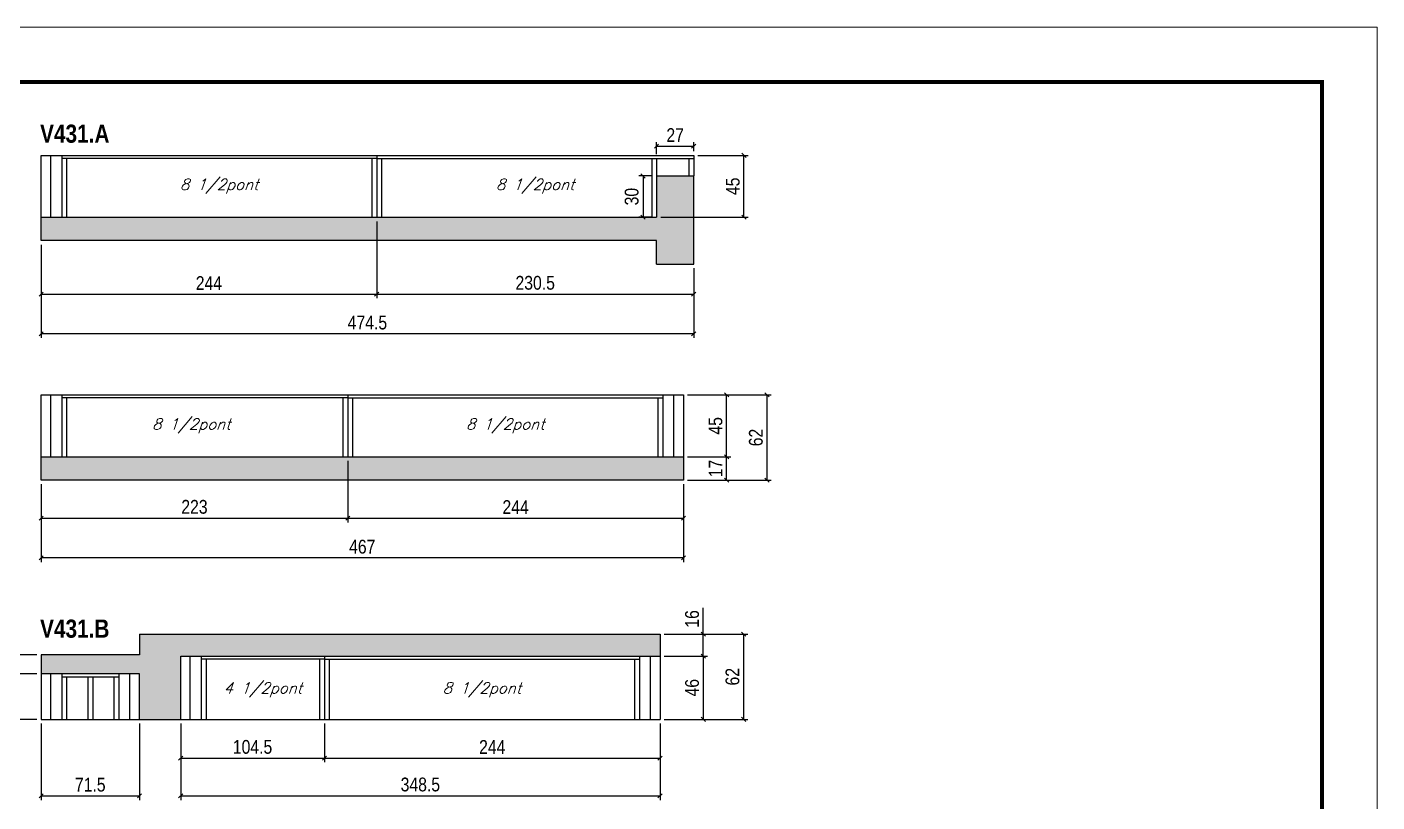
# Model space of a CAD drawing. Extents: x 3309 to 9590, y -2522 to 15424.
# Drawn here: x 5411 to 6393, y 7153 to 7716 of the extents above; entities that cross this region are included whole.
import ezdxf

# ---------------------------------------------------------------- set-up
doc = ezdxf.new("R2010")
doc.units = 0
doc.linetypes.add('DASHED', pattern=[0.75, 0.5, -0.25])
for name, color, linetype in [('COTA', 241, 'Continuous'), ('NOMENCLATURA', 7, 'Continuous'), ('Painéis', 200, 'Continuous'), ('SARR_2.2x7', 40, 'Continuous'), ('SARR_3.5x7', 81, 'Continuous'), ('texto', 7, 'Continuous')]:
    doc.layers.add(name, color=color, linetype=linetype)
doc.layers.add('Folhas', color=255, linetype='Continuous', lineweight=9)
doc.layers.add('SARRAFO DE PRESSAO', color=251, linetype='DASHED', lineweight=9)
doc.styles.add('COTA TECNICA', font='techl___.ttf', dxfattribs={"height": 10})
doc.styles.add('Romans', font='romans.shx')
doc.styles.add('TECNICA', font='techb___.ttf', dxfattribs={"height": 10})
doc.dimstyles.new('PAINEL', dxfattribs={"dimtxt": 10, "dimasz": 3, "dimexe": 3, "dimexo": 3, "dimgap": 3, "dimtad": 1, "dimdec": 1, "dimzin": 12, "dimdsep": 46, "dimtxsty": 'COTA TECNICA', "dimblk1": 'OBLIQUE', "dimblk2": 'OBLIQUE', "dimsah": 1, "dimcen": 0.9, "dimclrd": 4, "dimclre": 4, "dimclrt": 240, "dimadec": 1, "dimazin": 3, "dimtfac": 1, "dimtdec": 1, "dimtmove": 0, "dimatfit": 3, "dimfxl": 1, "dimtolj": 1, "dimtzin": 12, "dimarcsym": 0})

# ---------------------------------------------------------------- blocks, each defined once
blk = doc.blocks.new('9999999999')
at = {"layer": 'Folhas'}
blk.add_lwpolyline([(98138.98, 34190.21), (99623.98, 34190.21), (99623.98, 35240.21), (98138.98, 35240.21)], close=True, dxfattribs=at)
at = {"layer": 'Folhas', "color": 30, "const_width": 3}
blk.add_lwpolyline([(98213.98, 34230.21), (99583.98, 34230.21), (99583.98, 35200.21), (98213.98, 35200.21)], close=True, dxfattribs=at)
blk = doc.blocks.new('_Oblique')
at = {"color": 0, "linetype": 'ByBlock', "lineweight": -2}
blk.add_line((-0.5, -0.5), (0.5, 0.5), dxfattribs=at)
blk = doc.blocks.new('*D1544')
at = {"layer": 'COTA', "color": 4, "lineweight": -2, "transparency": 16777216}
for p, q in [((5665.59, 7575.12), (5665.59, 7519.2)), ((5421.59, 7558.12), (5421.59, 7519.2)), ((5421.59, 7522.2), (5665.59, 7522.2))]:
    blk.add_line(p, q, dxfattribs=at)
at = {"layer": 'Defpoints', "color": 0, "transparency": 16777216}
for p in [(5665.59, 7578.12), (5421.59, 7561.12), (5665.59, 7522.2)]:
    blk.add_point(p, dxfattribs=at)
at = {"layer": 'COTA', "color": 4, "lineweight": -2, "transparency": 16777216, "xscale": 3, "yscale": 3, "zscale": 3, "rotation": 180}
blk.add_blockref('_Oblique', (5421.59, 7522.2), dxfattribs=at)
at = {"layer": 'COTA', "color": 4, "lineweight": -2, "transparency": 16777216, "xscale": 3, "yscale": 3, "zscale": 3}
blk.add_blockref('_Oblique', (5665.59, 7522.2), dxfattribs=at)
at = {"layer": 'COTA', "color": 240, "transparency": 16777216, "insert": (5543.59, 7530.27), "char_height": 10, "attachment_point": 5, "style": 'COTA TECNICA'}
blk.add_mtext('\\A1;244', dxfattribs=at)
blk = doc.blocks.new('*D1545')
at = {"layer": 'COTA', "color": 4, "lineweight": -2, "transparency": 16777216}
for p, q in [((5665.59, 7575.12), (5665.59, 7519.2)), ((5896.09, 7541.12), (5896.09, 7519.2)), ((5665.59, 7522.2), (5896.09, 7522.2))]:
    blk.add_line(p, q, dxfattribs=at)
at = {"layer": 'Defpoints', "color": 0, "transparency": 16777216}
for p in [(5665.59, 7578.12), (5896.09, 7544.12), (5896.09, 7522.2)]:
    blk.add_point(p, dxfattribs=at)
at = {"layer": 'COTA', "color": 4, "lineweight": -2, "transparency": 16777216, "xscale": 3, "yscale": 3, "zscale": 3, "rotation": 180}
blk.add_blockref('_Oblique', (5665.59, 7522.2), dxfattribs=at)
at = {"layer": 'COTA', "color": 4, "lineweight": -2, "transparency": 16777216, "xscale": 3, "yscale": 3, "zscale": 3}
blk.add_blockref('_Oblique', (5896.09, 7522.2), dxfattribs=at)
at = {"layer": 'COTA', "color": 240, "transparency": 16777216, "insert": (5780.84, 7530.42), "char_height": 10, "attachment_point": 5, "style": 'COTA TECNICA'}
blk.add_mtext('\\A1;230.5', dxfattribs=at)
blk = doc.blocks.new('*D1546')
at = {"layer": 'COTA', "color": 4, "lineweight": -2, "transparency": 16777216}
for p, q in [((5421.59, 7558.12), (5421.59, 7490.43)), ((5896.09, 7541.12), (5896.09, 7490.43)), ((5896.09, 7493.43), (5421.59, 7493.43))]:
    blk.add_line(p, q, dxfattribs=at)
at = {"layer": 'Defpoints', "color": 0, "transparency": 16777216}
for p in [(5421.59, 7561.12), (5896.09, 7544.12), (5421.59, 7493.43)]:
    blk.add_point(p, dxfattribs=at)
at = {"layer": 'COTA', "color": 4, "lineweight": -2, "transparency": 16777216, "xscale": 3, "yscale": 3, "zscale": 3, "rotation": 180}
blk.add_blockref('_Oblique', (5421.59, 7493.43), dxfattribs=at)
at = {"layer": 'COTA', "color": 4, "lineweight": -2, "transparency": 16777216, "xscale": 3, "yscale": 3, "zscale": 3}
blk.add_blockref('_Oblique', (5896.09, 7493.43), dxfattribs=at)
at = {"layer": 'COTA', "color": 240, "transparency": 16777216, "insert": (5658.84, 7501.54), "char_height": 10, "attachment_point": 5, "style": 'COTA TECNICA'}
blk.add_mtext('\\A1;474.5', dxfattribs=at)
blk = doc.blocks.new('*D1547')
at = {"layer": 'COTA', "color": 4, "lineweight": -2, "transparency": 16777216}
for p, q in [((5899.09, 7623.12), (5935.62, 7623.12)), ((5932.62, 7578.12), (5932.62, 7623.12)), ((5872.09, 7578.12), (5935.62, 7578.12))]:
    blk.add_line(p, q, dxfattribs=at)
at = {"layer": 'Defpoints', "color": 0, "transparency": 16777216}
for p in [(5896.09, 7623.12), (5932.62, 7623.12), (5869.09, 7578.12)]:
    blk.add_point(p, dxfattribs=at)
at = {"layer": 'COTA', "color": 4, "lineweight": -2, "transparency": 16777216, "xscale": 3, "yscale": 3, "zscale": 3}
for p, rotation in [((5932.62, 7623.12), 90), ((5932.62, 7578.12), 270)]:
    blk.add_blockref('_Oblique', p, dxfattribs=dict(at, rotation=rotation))
at = {"layer": 'COTA', "color": 240, "transparency": 16777216, "insert": (5924.51, 7600.62), "char_height": 10, "attachment_point": 5, "rotation": 90, "style": 'COTA TECNICA'}
blk.add_mtext('\\A1;45', dxfattribs=at)
blk = doc.blocks.new('*D1548')
at = {"layer": 'COTA', "color": 4, "lineweight": -2, "transparency": 16777216}
for p, q in [((5869.09, 7623.92), (5869.09, 7632.79)), ((5869.09, 7629.79), (5896.09, 7629.79)), ((5896.09, 7626.12), (5896.09, 7632.79))]:
    blk.add_line(p, q, dxfattribs=at)
at = {"layer": 'Defpoints', "color": 0, "transparency": 16777216}
for p in [(5896.09, 7629.79), (5869.09, 7620.92), (5896.09, 7623.12)]:
    blk.add_point(p, dxfattribs=at)
at = {"layer": 'COTA', "color": 4, "lineweight": -2, "transparency": 16777216, "xscale": 3, "yscale": 3, "zscale": 3, "rotation": 180}
blk.add_blockref('_Oblique', (5869.09, 7629.79), dxfattribs=at)
at = {"layer": 'COTA', "color": 4, "lineweight": -2, "transparency": 16777216, "xscale": 3, "yscale": 3, "zscale": 3}
blk.add_blockref('_Oblique', (5896.09, 7629.79), dxfattribs=at)
at = {"layer": 'COTA', "color": 240, "transparency": 16777216, "insert": (5882.59, 7637.86), "char_height": 10, "attachment_point": 5, "style": 'COTA TECNICA'}
blk.add_mtext('\\A1;27', dxfattribs=at)
blk = doc.blocks.new('*D1549')
at = {"layer": 'COTA', "color": 4, "lineweight": -2, "transparency": 16777216}
for p, q in [((5866.09, 7608.12), (5856.22, 7608.12)), ((5859.22, 7608.12), (5859.22, 7578.12)), ((5866.09, 7578.12), (5856.22, 7578.12))]:
    blk.add_line(p, q, dxfattribs=at)
at = {"layer": 'Defpoints', "color": 0, "transparency": 16777216}
for p in [(5869.09, 7608.12), (5859.22, 7578.12), (5869.09, 7578.12)]:
    blk.add_point(p, dxfattribs=at)
at = {"layer": 'COTA', "color": 4, "lineweight": -2, "transparency": 16777216, "xscale": 3, "yscale": 3, "zscale": 3}
for p, rotation in [((5859.22, 7608.12), 90), ((5859.22, 7578.12), 270)]:
    blk.add_blockref('_Oblique', p, dxfattribs=dict(at, rotation=rotation))
at = {"layer": 'COTA', "color": 240, "transparency": 16777216, "insert": (5851, 7593.12), "char_height": 10, "attachment_point": 5, "rotation": 90, "style": 'COTA TECNICA'}
blk.add_mtext('\\A1;30', dxfattribs=at)
blk = doc.blocks.new('*D1550')
at = {"layer": 'COTA', "color": 4, "lineweight": -2, "transparency": 16777216}
for p, q in [((5891.59, 7404.02), (5923.04, 7404.02)), ((5920.04, 7387.02), (5920.04, 7404.02)), ((5891.59, 7387.02), (5923.04, 7387.02))]:
    blk.add_line(p, q, dxfattribs=at)
at = {"layer": 'Defpoints', "color": 0, "transparency": 16777216}
for p in [(5888.59, 7404.02), (5920.04, 7404.02), (5888.59, 7387.02)]:
    blk.add_point(p, dxfattribs=at)
at = {"layer": 'COTA', "color": 4, "lineweight": -2, "transparency": 16777216, "xscale": 3, "yscale": 3, "zscale": 3}
for p, rotation in [((5920.04, 7404.02), 90), ((5920.04, 7387.02), 270)]:
    blk.add_blockref('_Oblique', p, dxfattribs=dict(at, rotation=rotation))
at = {"layer": 'COTA', "color": 240, "transparency": 16777216, "insert": (5911.97, 7395.52), "char_height": 10, "attachment_point": 5, "rotation": 90, "style": 'COTA TECNICA'}
blk.add_mtext('\\A1;17', dxfattribs=at)
blk = doc.blocks.new('*D1551')
at = {"layer": 'COTA', "color": 4, "lineweight": -2, "transparency": 16777216}
for p, q in [((5891.59, 7449.02), (5952.41, 7449.02)), ((5949.41, 7387.02), (5949.41, 7449.02)), ((5891.59, 7387.02), (5952.41, 7387.02))]:
    blk.add_line(p, q, dxfattribs=at)
at = {"layer": 'Defpoints', "color": 0, "transparency": 16777216}
for p in [(5888.59, 7449.02), (5949.41, 7449.02), (5888.59, 7387.02)]:
    blk.add_point(p, dxfattribs=at)
at = {"layer": 'COTA', "color": 4, "lineweight": -2, "transparency": 16777216, "xscale": 3, "yscale": 3, "zscale": 3}
for p, rotation in [((5949.41, 7449.02), 90), ((5949.41, 7387.02), 270)]:
    blk.add_blockref('_Oblique', p, dxfattribs=dict(at, rotation=rotation))
at = {"layer": 'COTA', "color": 240, "transparency": 16777216, "insert": (5941.3, 7418.02), "char_height": 10, "attachment_point": 5, "rotation": 90, "style": 'COTA TECNICA'}
blk.add_mtext('\\A1;62', dxfattribs=at)
blk = doc.blocks.new('*D1552')
at = {"layer": 'COTA', "color": 4, "lineweight": -2, "transparency": 16777216}
for p, q in [((5891.59, 7449.02), (5923.04, 7449.02)), ((5920.04, 7404.02), (5920.04, 7449.02)), ((5891.59, 7404.02), (5923.04, 7404.02))]:
    blk.add_line(p, q, dxfattribs=at)
at = {"layer": 'Defpoints', "color": 0, "transparency": 16777216}
for p in [(5888.59, 7449.02), (5920.04, 7449.02), (5888.59, 7404.02)]:
    blk.add_point(p, dxfattribs=at)
at = {"layer": 'COTA', "color": 4, "lineweight": -2, "transparency": 16777216, "xscale": 3, "yscale": 3, "zscale": 3}
for p, rotation in [((5920.04, 7449.02), 90), ((5920.04, 7404.02), 270)]:
    blk.add_blockref('_Oblique', p, dxfattribs=dict(at, rotation=rotation))
at = {"layer": 'COTA', "color": 240, "transparency": 16777216, "insert": (5911.93, 7426.52), "char_height": 10, "attachment_point": 5, "rotation": 90, "style": 'COTA TECNICA'}
blk.add_mtext('\\A1;45', dxfattribs=at)
blk = doc.blocks.new('*D1553')
at = {"layer": 'COTA', "color": 4, "lineweight": -2, "transparency": 16777216}
for p, q in [((5644.59, 7401.02), (5644.59, 7356.37)), ((5421.59, 7384.02), (5421.59, 7356.37)), ((5421.59, 7359.37), (5644.59, 7359.37))]:
    blk.add_line(p, q, dxfattribs=at)
at = {"layer": 'Defpoints', "color": 0, "transparency": 16777216}
for p in [(5644.59, 7404.02, 0), (5421.59, 7387.02, 0), (5644.59, 7359.37)]:
    blk.add_point(p, dxfattribs=at)
at = {"layer": 'COTA', "color": 4, "lineweight": -2, "transparency": 16777216, "xscale": 3, "yscale": 3, "zscale": 3, "rotation": 180}
blk.add_blockref('_Oblique', (5421.59, 7359.37), dxfattribs=at)
at = {"layer": 'COTA', "color": 4, "lineweight": -2, "transparency": 16777216, "xscale": 3, "yscale": 3, "zscale": 3}
blk.add_blockref('_Oblique', (5644.59, 7359.37), dxfattribs=at)
at = {"layer": 'COTA', "color": 240, "transparency": 16777216, "insert": (5533.09, 7367.59), "char_height": 10, "attachment_point": 5, "style": 'COTA TECNICA'}
blk.add_mtext('\\A1;223', dxfattribs=at)
blk = doc.blocks.new('*D1554')
at = {"layer": 'COTA', "color": 4, "lineweight": -2, "transparency": 16777216}
for p, q in [((5644.59, 7401.02), (5644.59, 7356.37)), ((5888.59, 7384.02), (5888.59, 7356.37)), ((5644.59, 7359.37), (5888.59, 7359.37))]:
    blk.add_line(p, q, dxfattribs=at)
at = {"layer": 'Defpoints', "color": 0, "transparency": 16777216}
for p in [(5644.59, 7404.02, 0), (5888.59, 7387.02, 0), (5888.59, 7359.37)]:
    blk.add_point(p, dxfattribs=at)
at = {"layer": 'COTA', "color": 4, "lineweight": -2, "transparency": 16777216, "xscale": 3, "yscale": 3, "zscale": 3, "rotation": 180}
blk.add_blockref('_Oblique', (5644.59, 7359.37), dxfattribs=at)
at = {"layer": 'COTA', "color": 4, "lineweight": -2, "transparency": 16777216, "xscale": 3, "yscale": 3, "zscale": 3}
blk.add_blockref('_Oblique', (5888.59, 7359.37), dxfattribs=at)
at = {"layer": 'COTA', "color": 240, "transparency": 16777216, "insert": (5766.59, 7367.45), "char_height": 10, "attachment_point": 5, "style": 'COTA TECNICA'}
blk.add_mtext('\\A1;244', dxfattribs=at)
blk = doc.blocks.new('*D1555')
at = {"layer": 'COTA', "color": 4, "lineweight": -2, "transparency": 16777216}
for p, q in [((5421.59, 7384.02), (5421.59, 7327.51)), ((5888.59, 7384.02), (5888.59, 7327.51)), ((5888.59, 7330.51), (5421.59, 7330.51))]:
    blk.add_line(p, q, dxfattribs=at)
at = {"layer": 'Defpoints', "color": 0, "transparency": 16777216}
for p in [(5421.59, 7387.02, 0), (5888.59, 7387.02, 0), (5421.59, 7330.51)]:
    blk.add_point(p, dxfattribs=at)
at = {"layer": 'COTA', "color": 4, "lineweight": -2, "transparency": 16777216, "xscale": 3, "yscale": 3, "zscale": 3, "rotation": 180}
blk.add_blockref('_Oblique', (5421.59, 7330.51), dxfattribs=at)
at = {"layer": 'COTA', "color": 4, "lineweight": -2, "transparency": 16777216, "xscale": 3, "yscale": 3, "zscale": 3}
blk.add_blockref('_Oblique', (5888.59, 7330.51), dxfattribs=at)
at = {"layer": 'COTA', "color": 240, "transparency": 16777216, "insert": (5655.09, 7338.61), "char_height": 10, "attachment_point": 5, "style": 'COTA TECNICA'}
blk.add_mtext('\\A1;467', dxfattribs=at)
blk = doc.blocks.new('*D1560')
at = {"layer": 'COTA', "color": 4, "lineweight": -2, "transparency": 16777216}
for p, q in [((5523.09, 7210.15), (5523.09, 7181.99)), ((5627.59, 7210.15), (5627.59, 7181.99)), ((5523.09, 7184.99), (5627.59, 7184.99))]:
    blk.add_line(p, q, dxfattribs=at)
at = {"layer": 'Defpoints', "color": 0, "transparency": 16777216}
for p in [(5523.09, 7213.15, 0), (5627.59, 7213.15, 0), (5627.59, 7184.99)]:
    blk.add_point(p, dxfattribs=at)
at = {"layer": 'COTA', "color": 4, "lineweight": -2, "transparency": 16777216, "xscale": 3, "yscale": 3, "zscale": 3, "rotation": 180}
blk.add_blockref('_Oblique', (5523.09, 7184.99), dxfattribs=at)
at = {"layer": 'COTA', "color": 4, "lineweight": -2, "transparency": 16777216, "xscale": 3, "yscale": 3, "zscale": 3}
blk.add_blockref('_Oblique', (5627.59, 7184.99), dxfattribs=at)
at = {"layer": 'COTA', "color": 240, "transparency": 16777216, "insert": (5575.34, 7193.1), "char_height": 10, "attachment_point": 5, "style": 'COTA TECNICA'}
blk.add_mtext('\\A1;104.5', dxfattribs=at)
blk = doc.blocks.new('*D1561')
at = {"layer": 'COTA', "color": 4, "lineweight": -2, "transparency": 16777216}
for p, q in [((5627.59, 7210.15), (5627.59, 7181.99)), ((5871.59, 7210.15), (5871.59, 7181.99)), ((5627.59, 7184.99), (5871.59, 7184.99))]:
    blk.add_line(p, q, dxfattribs=at)
at = {"layer": 'Defpoints', "color": 0, "transparency": 16777216}
for p in [(5627.59, 7213.15, 0), (5871.59, 7213.15, 0), (5871.59, 7184.99)]:
    blk.add_point(p, dxfattribs=at)
at = {"layer": 'COTA', "color": 4, "lineweight": -2, "transparency": 16777216, "xscale": 3, "yscale": 3, "zscale": 3, "rotation": 180}
blk.add_blockref('_Oblique', (5627.59, 7184.99), dxfattribs=at)
at = {"layer": 'COTA', "color": 4, "lineweight": -2, "transparency": 16777216, "xscale": 3, "yscale": 3, "zscale": 3}
blk.add_blockref('_Oblique', (5871.59, 7184.99), dxfattribs=at)
at = {"layer": 'COTA', "color": 240, "transparency": 16777216, "insert": (5749.59, 7193.06), "char_height": 10, "attachment_point": 5, "style": 'COTA TECNICA'}
blk.add_mtext('\\A1;244', dxfattribs=at)
blk = doc.blocks.new('*D1556')
at = {"layer": 'COTA', "color": 4, "lineweight": -2, "transparency": 16777216}
for p, q in [((5523.09, 7210.15), (5523.09, 7154.52)), ((5871.59, 7210.15), (5871.59, 7154.52)), ((5523.09, 7157.52), (5871.59, 7157.52))]:
    blk.add_line(p, q, dxfattribs=at)
at = {"layer": 'Defpoints', "color": 0, "transparency": 16777216}
for p in [(5523.09, 7213.15), (5871.59, 7213.15, 0), (5871.59, 7157.52)]:
    blk.add_point(p, dxfattribs=at)
at = {"layer": 'COTA', "color": 4, "lineweight": -2, "transparency": 16777216, "xscale": 3, "yscale": 3, "zscale": 3, "rotation": 180}
blk.add_blockref('_Oblique', (5523.09, 7157.52), dxfattribs=at)
at = {"layer": 'COTA', "color": 4, "lineweight": -2, "transparency": 16777216, "xscale": 3, "yscale": 3, "zscale": 3}
blk.add_blockref('_Oblique', (5871.59, 7157.52), dxfattribs=at)
at = {"layer": 'COTA', "color": 240, "transparency": 16777216, "insert": (5697.34, 7165.76), "char_height": 10, "attachment_point": 5, "style": 'COTA TECNICA'}
blk.add_mtext('\\A1;348.5', dxfattribs=at)
blk = doc.blocks.new('*D1557')
at = {"layer": 'COTA', "color": 4, "lineweight": -2, "transparency": 16777216}
for p, q in [((5874.59, 7259.15), (5906.04, 7259.15)), ((5903.04, 7259.15), (5903.04, 7213.15)), ((5874.59, 7213.15), (5906.04, 7213.15))]:
    blk.add_line(p, q, dxfattribs=at)
at = {"layer": 'Defpoints', "color": 0, "transparency": 16777216}
for p in [(5871.59, 7259.15), (5871.59, 7213.15), (5903.04, 7213.15)]:
    blk.add_point(p, dxfattribs=at)
at = {"layer": 'COTA', "color": 4, "lineweight": -2, "transparency": 16777216, "xscale": 3, "yscale": 3, "zscale": 3}
for p, rotation in [((5903.04, 7259.15), 90), ((5903.04, 7213.15), 270)]:
    blk.add_blockref('_Oblique', p, dxfattribs=dict(at, rotation=rotation))
at = {"layer": 'COTA', "color": 240, "transparency": 16777216, "insert": (5894.94, 7236.15), "char_height": 10, "attachment_point": 5, "rotation": 90, "style": 'COTA TECNICA'}
blk.add_mtext('\\A1;46', dxfattribs=at)
blk = doc.blocks.new('*D1558')
at = {"layer": 'COTA', "color": 4, "lineweight": -2, "transparency": 16777216}
for p, q in [((5903.04, 7275.15), (5903.04, 7294.16)), ((5874.59, 7275.15), (5906.04, 7275.15)), ((5903.04, 7259.15), (5903.04, 7275.15)), ((5874.59, 7259.15), (5906.04, 7259.15))]:
    blk.add_line(p, q, dxfattribs=at)
at = {"layer": 'Defpoints', "color": 0, "transparency": 16777216}
for p in [(5871.59, 7275.15), (5903.04, 7275.15), (5871.59, 7259.15)]:
    blk.add_point(p, dxfattribs=at)
at = {"layer": 'COTA', "color": 4, "lineweight": -2, "transparency": 16777216, "xscale": 3, "yscale": 3, "zscale": 3}
for p, rotation in [((5903.04, 7275.15), 90), ((5903.04, 7259.15), 270)]:
    blk.add_blockref('_Oblique', p, dxfattribs=dict(at, rotation=rotation))
at = {"layer": 'COTA', "color": 240, "transparency": 16777216, "insert": (5894.94, 7286.16), "char_height": 10, "attachment_point": 5, "rotation": 90, "style": 'COTA TECNICA'}
blk.add_mtext('\\A1;16', dxfattribs=at)
blk = doc.blocks.new('*D1559')
at = {"layer": 'COTA', "color": 4, "lineweight": -2, "transparency": 16777216}
for p, q in [((5874.59, 7275.15), (5935.41, 7275.15)), ((5932.41, 7213.15), (5932.41, 7275.15)), ((5874.59, 7213.15), (5935.41, 7213.15))]:
    blk.add_line(p, q, dxfattribs=at)
at = {"layer": 'Defpoints', "color": 0, "transparency": 16777216}
for p in [(5871.59, 7275.15), (5932.41, 7275.15), (5871.59, 7213.15)]:
    blk.add_point(p, dxfattribs=at)
at = {"layer": 'COTA', "color": 4, "lineweight": -2, "transparency": 16777216, "xscale": 3, "yscale": 3, "zscale": 3}
for p, rotation in [((5932.41, 7275.15), 90), ((5932.41, 7213.15), 270)]:
    blk.add_blockref('_Oblique', p, dxfattribs=dict(at, rotation=rotation))
at = {"layer": 'COTA', "color": 240, "transparency": 16777216, "insert": (5924.3, 7244.15), "char_height": 10, "attachment_point": 5, "rotation": 90, "style": 'COTA TECNICA'}
blk.add_mtext('\\A1;62', dxfattribs=at)
blk = doc.blocks.new('*D1562')
at = {"layer": 'COTA', "color": 4, "lineweight": -2, "transparency": 16777216}
for p, q in [((5421.59, 7210.15), (5421.59, 7154.52)), ((5493.09, 7210.15), (5493.09, 7154.52)), ((5421.59, 7157.52), (5493.09, 7157.52))]:
    blk.add_line(p, q, dxfattribs=at)
at = {"layer": 'Defpoints', "color": 0, "transparency": 16777216}
for p in [(5421.59, 7213.15), (5493.09, 7213.15), (5493.09, 7157.52)]:
    blk.add_point(p, dxfattribs=at)
at = {"layer": 'COTA', "color": 4, "lineweight": -2, "transparency": 16777216, "xscale": 3, "yscale": 3, "zscale": 3, "rotation": 180}
blk.add_blockref('_Oblique', (5421.59, 7157.52), dxfattribs=at)
at = {"layer": 'COTA', "color": 4, "lineweight": -2, "transparency": 16777216, "xscale": 3, "yscale": 3, "zscale": 3}
blk.add_blockref('_Oblique', (5493.09, 7157.52), dxfattribs=at)
at = {"layer": 'COTA', "color": 240, "transparency": 16777216, "insert": (5457.34, 7165.63), "char_height": 10, "attachment_point": 5, "style": 'COTA TECNICA'}
blk.add_mtext('\\A1;71.5', dxfattribs=at)
blk = doc.blocks.new('*D1563')
at = {"layer": 'COTA', "color": 4, "lineweight": -2, "transparency": 16777216}
for p, q in [((5418.59, 7246.15), (5400.34, 7246.15)), ((5403.34, 7213.15), (5403.34, 7246.15)), ((5418.59, 7213.15), (5400.34, 7213.15))]:
    blk.add_line(p, q, dxfattribs=at)
at = {"layer": 'Defpoints', "color": 0, "transparency": 16777216}
for p in [(5403.34, 7246.15), (5421.59, 7246.15), (5421.59, 7213.15)]:
    blk.add_point(p, dxfattribs=at)
at = {"layer": 'COTA', "color": 4, "lineweight": -2, "transparency": 16777216, "xscale": 3, "yscale": 3, "zscale": 3}
for p, rotation in [((5403.34, 7246.15), 90), ((5403.34, 7213.15), 270)]:
    blk.add_blockref('_Oblique', p, dxfattribs=dict(at, rotation=rotation))
at = {"layer": 'COTA', "color": 240, "transparency": 16777216, "insert": (5395.12, 7229.65), "char_height": 10, "attachment_point": 5, "rotation": 90, "style": 'COTA TECNICA'}
blk.add_mtext('\\A1;33', dxfattribs=at)
blk = doc.blocks.new('*D1564')
at = {"layer": 'COTA', "color": 4, "lineweight": -2, "transparency": 16777216}
for p, q in [((5403.34, 7260.15), (5403.34, 7279.27)), ((5418.59, 7260.15), (5400.34, 7260.15)), ((5403.34, 7246.15), (5403.34, 7260.15)), ((5418.59, 7246.15), (5400.34, 7246.15))]:
    blk.add_line(p, q, dxfattribs=at)
at = {"layer": 'Defpoints', "color": 0, "transparency": 16777216}
for p in [(5403.34, 7260.15), (5421.59, 7260.15), (5421.59, 7246.15)]:
    blk.add_point(p, dxfattribs=at)
at = {"layer": 'COTA', "color": 4, "lineweight": -2, "transparency": 16777216, "xscale": 3, "yscale": 3, "zscale": 3}
for p, rotation in [((5403.34, 7260.15), 90), ((5403.34, 7246.15), 270)]:
    blk.add_blockref('_Oblique', p, dxfattribs=dict(at, rotation=rotation))
at = {"layer": 'COTA', "color": 240, "transparency": 16777216, "insert": (5395.27, 7271.21), "char_height": 10, "attachment_point": 5, "rotation": 90, "style": 'COTA TECNICA'}
blk.add_mtext('\\A1;14', dxfattribs=at)

msp = doc.modelspace()

# ---------------------------------------------------------------- hatches: boundary and pattern name
at = {"layer": 'COTA'}
h = msp.add_hatch(dxfattribs=at)
h.set_pattern_fill('AR-CONC', color=256, scale=0.03)
h.set_pattern_definition([(50, (-80.789, 0), (5.46554, -0.4781726), [0.5715, -6.2865]), (355, (-80.789, 0), (-1.0573026, 5.7317054), [0.4572, -5.0292175]), (100.451445, (-80.3337, -0.04), (4.4082374, 5.2535326), [0.4857003, -5.3427073]), (46.1842, (-80.789, 1.524), (8.132371, -1.26127), [0.85725, -9.42975]), (96.63556, (-80.1115, 1.419), (7.122124, 7.422784), [0.728551, -8.014068]), (351.18415, (-80.789, 1.524), (7.122124, 7.422784), [0.685799, -7.543792]), (21, (-80.027, 1.143), (4.5484317, -3.067956), [0.5715, -6.2865]), (326, (-80.027, 1.143), (1.854061, 5.525639), [0.4572, -5.0292]), (71.451445, (-79.648, 0.8873), (6.4024926, 2.457683), [0.4857003, -5.342698]), (37.5, (-80.7892, 0), (0.0926581, 2.53665117), [0, -4.96824, 0, -5.1054, 0, -5.04825]), (7.5, (-80.7892, 0), (2.0045899, 3.00541724), [0, -2.91084, 0, -4.85394, 0, -1.92405]), (327.5, (-82.4884, 0), (4.06771786, -0.1718623), [0, -1.905, 0, -5.9436, 0, -7.8867]), (317.5, (-83.2504, 0), (4.4438754, 0.7627947), [0, -2.4765, 0, -3.94716, 0, -5.6007])])
h.paths.add_polyline_path([(5869.09, 7561.12), (5869.09, 7544.12), (5896.09, 7544.12), (5896.09, 7608.12), (5869.09, 7608.12), (5869.09, 7578.12), (5421.59, 7578.12), (5421.59, 7561.12)])
h = msp.add_hatch(dxfattribs=at)
h.set_pattern_fill('AR-CONC', color=256, scale=0.03)
h.set_pattern_definition([(50, (1598.217, -219.096), (5.46554, -0.4781726), [0.5715, -6.2865]), (355, (1598.217, -219.096), (-1.0573026, 5.7317054), [0.4572, -5.0292175]), (100.451445, (1598.6725, -219.136), (4.4082374, 5.2535326), [0.4857003, -5.3427073]), (46.1842, (1598.217, -217.572), (8.132371, -1.26127), [0.85725, -9.42975]), (96.63556, (1598.895, -217.677), (7.122124, 7.422784), [0.728551, -8.014068]), (351.18415, (1598.217, -217.572), (7.122124, 7.422784), [0.685799, -7.543792]), (21, (1598.979, -217.953), (4.5484317, -3.067956), [0.5715, -6.2865]), (326, (1598.979, -217.953), (1.854061, 5.525639), [0.4572, -5.0292]), (71.451445, (1599.358, -218.209), (6.4024926, 2.457683), [0.4857003, -5.342698]), (37.5, (1598.217, -219.0962), (0.0926581, 2.53665117), [0, -4.96824, 0, -5.1054, 0, -5.04825]), (7.5, (1598.217, -219.0962), (2.0045899, 3.00541724), [0, -2.91084, 0, -4.85394, 0, -1.92405]), (327.5, (1596.5177, -219.0962), (4.06771786, -0.1718623), [0, -1.905, 0, -5.9436, 0, -7.8867]), (317.5, (1595.7557, -219.096), (4.4438754, 0.7627947), [0, -2.4765, 0, -3.94716, 0, -5.6007])])
h.paths.add_polyline_path([(5888.59, 7387.02), (5888.59, 7404.02), (5421.59, 7404.02), (5421.59, 7387.02)])
h = msp.add_hatch(dxfattribs=at)
h.set_pattern_fill('AR-CONC', color=256, scale=0.03)
h.set_pattern_definition([(50, (-99, -2e-12), (5.46554, -0.4781726), [0.5715, -6.2865]), (355, (-99, -2e-12), (-1.0573026, 5.7317054), [0.4572, -5.0292175]), (100.451445, (-98.5445, -0.04), (4.4082374, 5.2535326), [0.4857003, -5.3427073]), (46.1842, (-99, 1.524), (8.132371, -1.26127), [0.85725, -9.42975]), (96.63556, (-98.322, 1.419), (7.122124, 7.422784), [0.728551, -8.014068]), (351.18415, (-99, 1.524), (7.122124, 7.422784), [0.685799, -7.543792]), (21, (-98.238, 1.143), (4.5484317, -3.067956), [0.5715, -6.2865]), (326, (-98.238, 1.143), (1.854061, 5.525639), [0.4572, -5.0292]), (71.451445, (-97.859, 0.8873), (6.4024926, 2.457683), [0.4857003, -5.342698]), (37.5, (-99, -2e-12), (0.0926581, 2.53665117), [0, -4.96824, 0, -5.1054, 0, -5.04825]), (7.5, (-99, -2e-12), (2.0045899, 3.00541724), [0, -2.91084, 0, -4.85394, 0, -1.92405]), (327.5, (-100.6993, -2e-12), (4.06771786, -0.1718623), [0, -1.905, 0, -5.9436, 0, -7.8867]), (317.5, (-101.4613, -2e-12), (4.4438754, 0.7627947), [0, -2.4765, 0, -3.94716, 0, -5.6007])])
h.paths.add_polyline_path([(5421.59, 7246.15), (5493.09, 7246.15), (5493.09, 7213.15), (5523.09, 7213.15), (5523.09, 7259.15), (5871.59, 7259.15), (5871.59, 7275.15), (5493.09, 7275.15), (5493.09, 7260.15), (5421.59, 7260.15)])

# ---------------------------------------------------------------- linework, layer by layer
for p, q in [((5896.09, 7544.12), (5896.09, 7608.12)), ((5421.59, 7561.12), (5421.59, 7578.12)), ((5869.09, 7561.12), (5421.59, 7561.12)), ((5869.09, 7544.12), (5869.09, 7561.12)), ((5869.09, 7544.12), (5896.09, 7544.12)), ((5421.59, 7387.02, 0), (5421.59, 7404.02, 0)), ((5888.59, 7404.02, 0), (5888.59, 7387.02, 0)), ((5888.59, 7387.02, 0), (5421.59, 7387.02, 0)), ((5493.09, 7275.15), (5871.59, 7275.15)), ((5493.09, 7275.15), (5493.09, 7260.15)), ((5871.59, 7275.15), (5871.59, 7259.15)), ((5493.09, 7260.15), (5421.59, 7260.15)), ((5421.59, 7260.15), (5421.59, 7246.15)), ((5493.09, 7213.15), (5523.09, 7213.15))]:
    msp.add_line(p, q, dxfattribs=at)
at = {"layer": 'Painéis', "linetype": 'ByBlock'}
for p, q in [((5421.59, 7578.12), (5421.59, 7623.12)), ((5421.59, 7623.12), (5896.09, 7623.12)), ((5665.59, 7623.12), (5665.59, 7578.12)), ((5896.09, 7623.12), (5896.09, 7608.12)), ((5869.09, 7608.12), (5896.09, 7608.12)), ((5869.09, 7608.12), (5869.09, 7578.12)), ((5421.59, 7578.12), (5869.09, 7578.12)), ((5421.59, 7404.02, 0), (5421.59, 7449.02, 0)), ((5421.59, 7449.02, 0), (5888.59, 7449.02, 0)), ((5644.59, 7449.02, 0), (5644.59, 7404.02, 0)), ((5888.59, 7449.02, 0), (5888.59, 7404.02, 0)), ((5421.59, 7404.02, 0), (5888.59, 7404.02, 0)), ((5523.09, 7213.15), (5523.09, 7259.15)), ((5523.09, 7259.15), (5871.59, 7259.15)), ((5627.59, 7259.15), (5627.59, 7213.15)), ((5871.59, 7259.15), (5871.59, 7213.15)), ((5493.09, 7246.15), (5421.59, 7246.15)), ((5421.59, 7246.15), (5421.59, 7213.15)), ((5493.09, 7213.15), (5493.09, 7246.15)), ((5421.59, 7213.15), (5493.09, 7213.15)), ((5523.09, 7213.15), (5871.59, 7213.15))]:
    msp.add_line(p, q, dxfattribs=at)
at = {"layer": 'SARR_2.2x7', "linetype": 'Continuous'}
for p, q in [((5428.59, 7578.12), (5428.59, 7623.12)), ((5665.59, 7620.92), (5436.59, 7620.92)), ((5665.59, 7620.92), (5896.09, 7620.92)), ((5428.59, 7404.02, 0), (5428.59, 7449.02, 0)), ((5644.59, 7446.82, 0), (5436.59, 7446.82, 0)), ((5644.59, 7446.82, 0), (5873.59, 7446.82, 0)), ((5881.59, 7404.02, 0), (5881.59, 7449.02, 0)), ((5530.09, 7213.15), (5530.09, 7259.15)), ((5627.59, 7256.95), (5538.09, 7256.95)), ((5627.59, 7256.95), (5856.59, 7256.95)), ((5864.59, 7213.15), (5864.59, 7259.15)), ((5428.59, 7213.15), (5428.59, 7246.15)), ((5478.09, 7243.95), (5436.59, 7243.95)), ((5486.09, 7213.15), (5486.09, 7246.15))]:
    msp.add_line(p, q, dxfattribs=at)
at = {"layer": 'SARR_3.5x7'}
for p, q in [((5436.59, 7623.12), (5436.59, 7578.12)), ((5440.09, 7620.92), (5440.09, 7578.12)), ((5662.09, 7620.92), (5662.09, 7578.12)), ((5669.09, 7620.92), (5669.09, 7578.12)), ((5865.59, 7620.92), (5865.59, 7578.12)), ((5869.09, 7620.92), (5869.09, 7608.12)), ((5892.59, 7620.92), (5892.59, 7608.12)), ((5436.59, 7449.02, 0), (5436.59, 7404.02, 0)), ((5440.09, 7446.82, 0), (5440.09, 7404.02, 0)), ((5641.09, 7446.82, 0), (5641.09, 7404.02, 0)), ((5648.09, 7446.82, 0), (5648.09, 7404.02, 0)), ((5870.09, 7446.82, 0), (5870.09, 7404.02, 0)), ((5873.59, 7449.02, 0), (5873.59, 7404.02, 0)), ((5538.09, 7259.15), (5538.09, 7213.15)), ((5541.59, 7256.95), (5541.59, 7213.15)), ((5624.09, 7256.95), (5624.09, 7213.15)), ((5631.09, 7256.95), (5631.09, 7213.15)), ((5853.09, 7256.95), (5853.09, 7213.15)), ((5856.59, 7259.15), (5856.59, 7213.15)), ((5436.59, 7246.15), (5436.59, 7213.15)), ((5440.09, 7243.95), (5440.09, 7213.15)), ((5455.64, 7243.95), (5455.64, 7213.15)), ((5459.14, 7243.95), (5459.14, 7213.15)), ((5474.59, 7243.95), (5474.59, 7213.15)), ((5478.09, 7246.15), (5478.09, 7213.15))]:
    msp.add_line(p, q, dxfattribs=at)

# ---------------------------------------------------------------- block references
at = {"layer": 'SARRAFO DE PRESSAO', "color": 6, "linetype": 'ByBlock'}
msp.add_blockref('9999999999', (-93231.11, -27523.8), dxfattribs=at)

# ---------------------------------------------------------------- texts
at = {"layer": 'NOMENCLATURA', "style": 'TECNICA'}
for s, p in [('V431.A', (5420.87, 7632.3)), ('V431.B', (5420.87, 7272.52))]:
    msp.add_text(s, height=13.2, dxfattribs=at).set_placement(p)
at = {"layer": 'texto', "color": 2, "char_height": 8, "attachment_point": 5, "style": 'Romans'}
for s, insert in [('{\\Q19;\\C256;8 1/2pont}', (5551.09, 7600.62)), ('{\\Q19;\\C256;8 1/2pont}', (5780.84, 7600.62)), ('{\\Q19;\\C256;8 1/2pont}', (5530.84, 7426.52, 0)), ('{\\Q19;\\C256;8 1/2pont}', (5759.09, 7426.52, 0)), ('{\\Q19;\\C256;4 1/2pont}', (5582.84, 7234.65)), ('{\\Q19;\\C256;8 1/2pont}', (5742.09, 7234.65))]:
    msp.add_mtext(s, dxfattribs=dict(at, insert=insert))

# ---------------------------------------------------------------- dimensions: what is measured, and where the dimension line sits
at = {"layer": 'COTA'}
for base, p1, p2, picture, middle in [((5896.09, 7629.79), (5869.09, 7620.92), (5896.09, 7623.12), '*D1548', (5882.59, 7637.86)), ((5665.59, 7522.2), (5421.59, 7561.12), (5665.59, 7578.12), '*D1544', (5543.59, 7530.27)), ((5421.59, 7493.43), (5896.09, 7544.12), (5421.59, 7561.12), '*D1546', (5658.84, 7501.54)), ((5644.59, 7359.37), (5421.59, 7387.02, 0), (5644.59, 7404.02, 0), '*D1553', (5533.09, 7367.59)), ((5421.59, 7330.51), (5888.59, 7387.02, 0), (5421.59, 7387.02, 0), '*D1555', (5655.09, 7338.61)), ((5493.09, 7157.52), (5421.59, 7213.15), (5493.09, 7213.15), '*D1562', (5457.34, 7165.63)), ((5627.59, 7184.99, 0), (5523.09, 7213.15), (5627.59, 7213.15), '*D1560', (5575.34, 7193.1, 0)), ((5871.59, 7157.52, 0), (5523.09, 7213.15, 0), (5871.59, 7213.15), '*D1556', (5697.34, 7165.76, 0))]:
    dim = msp.add_linear_dim(base=base, p1=p1, p2=p2, dimstyle='PAINEL', dxfattribs=at)
    dim.commit()
    dim.dimension.update_dxf_attribs({"geometry": picture, "text_midpoint": middle})
for base, p1, p2, picture, middle in [((5932.62, 7623.12), (5869.09, 7578.12), (5896.09, 7623.12), '*D1547', (5924.51, 7600.62)), ((5859.22, 7578.12), (5869.09, 7608.12), (5869.09, 7578.12), '*D1549', (5851, 7593.12)), ((5949.41, 7449.02, 0), (5888.59, 7387.02, 0), (5888.59, 7449.02, 0), '*D1551', (5941.3, 7418.02, 0)), ((5920.04, 7449.02, 0), (5888.59, 7404.02, 0), (5888.59, 7449.02, 0), '*D1552', (5911.93, 7426.52, 0)), ((5920.04, 7404.02, 0), (5888.59, 7387.02, 0), (5888.59, 7404.02, 0), '*D1550', (5911.97, 7395.52, 0)), ((5903.04, 7275.15), (5871.59, 7259.15), (5871.59, 7275.15), '*D1558', (5894.94, 7286.16)), ((5403.34, 7260.15), (5421.59, 7246.15), (5421.59, 7260.15), '*D1564', (5395.27, 7271.21)), ((5932.41, 7275.15), (5871.59, 7213.15), (5871.59, 7275.15), '*D1559', (5924.3, 7244.15)), ((5903.04, 7213.15), (5871.59, 7259.15), (5871.59, 7213.15), '*D1557', (5894.94, 7236.15)), ((5403.34, 7246.15), (5421.59, 7213.15), (5421.59, 7246.15), '*D1563', (5395.12, 7229.65))]:
    dim = msp.add_linear_dim(base=base, p1=p1, p2=p2, angle=90, dimstyle='PAINEL', dxfattribs=at)
    dim.commit()
    dim.dimension.update_dxf_attribs({"geometry": picture, "text_midpoint": middle})
for base, p1, p2, picture, middle in [((5896.09, 7522.2), (5665.59, 7578.12), (5896.09, 7544.12), '*D1545', (5780.84, 7530.42)), ((5888.59, 7359.37), (5644.59, 7404.02, 0), (5888.59, 7387.02, 0), '*D1554', (5766.59, 7367.45)), ((5871.59, 7184.99, 0), (5627.59, 7213.15), (5871.59, 7213.15), '*D1561', (5749.59, 7193.06, 0))]:
    dim = msp.add_linear_dim(base=base, p1=p1, p2=p2, dimstyle='PAINEL', override={"dimtmove": 1}, dxfattribs=at)
    dim.commit()
    dim.dimension.update_dxf_attribs({"geometry": picture, "text_midpoint": middle})

doc.saveas('drawing.dxf')
